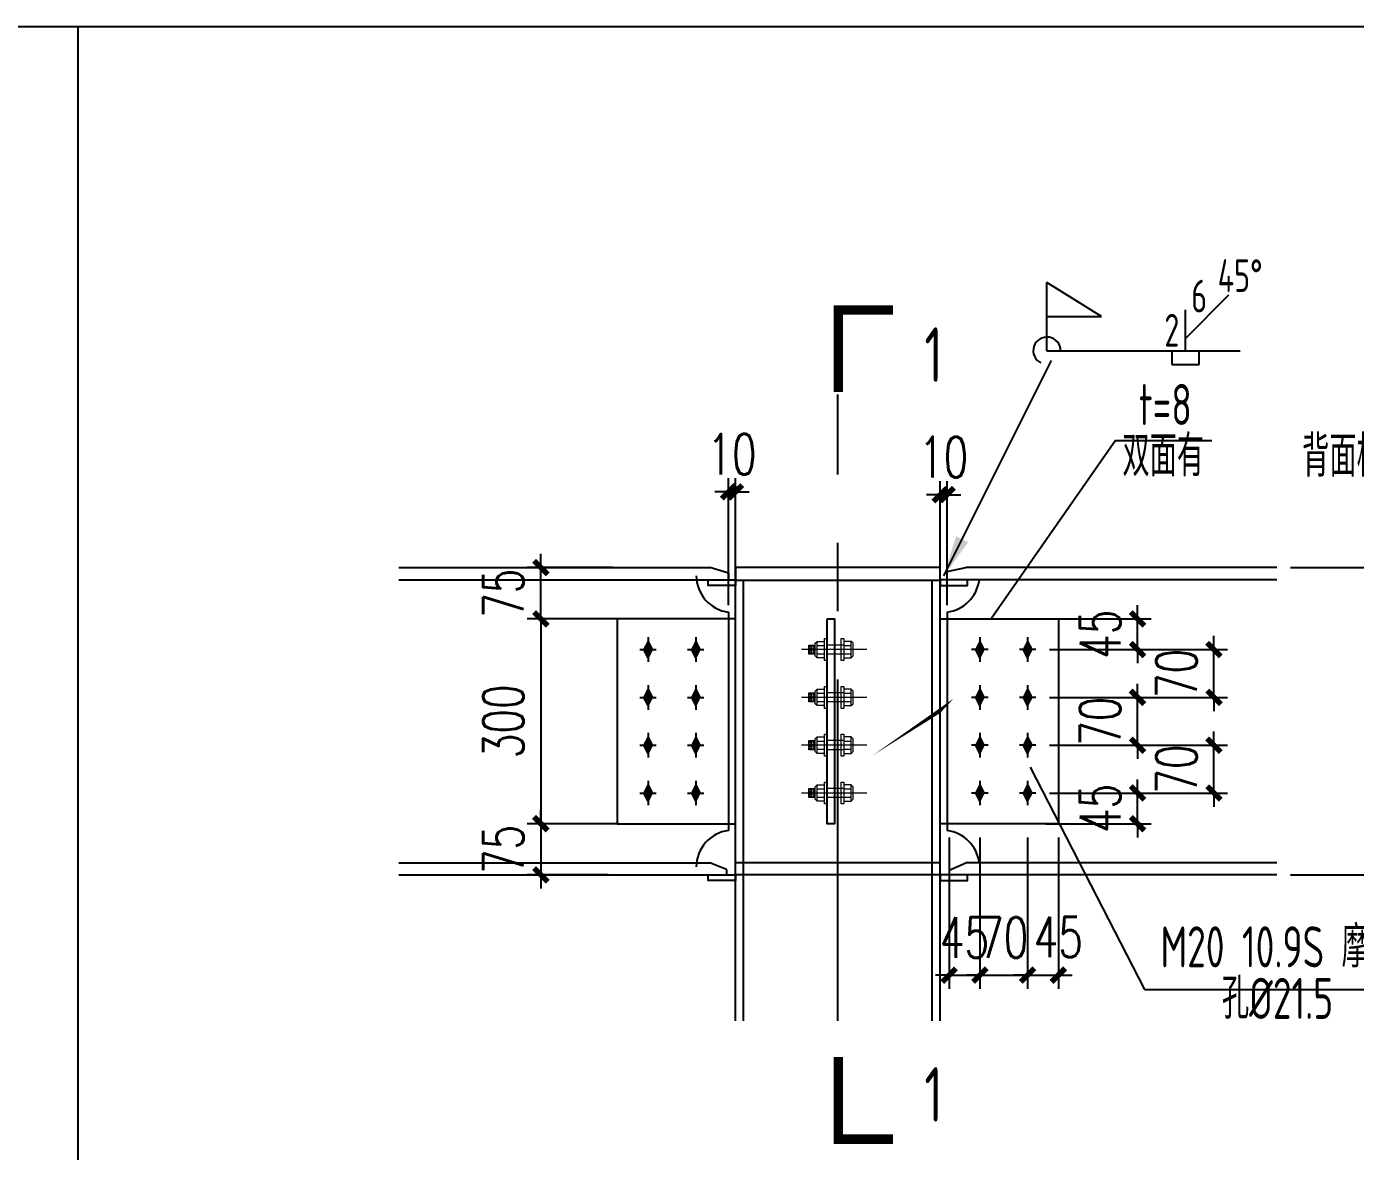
# Model space of a CAD drawing. Extents: x 180850 to 1399066, y 113487 to 334416.
# Drawn here: x 1360914 to 1370645, y 150271 to 158506 of the extents above; entities that cross this region are included whole.
import ezdxf
from ezdxf.enums import TextEntityAlignment as Align

# ---------------------------------------------------------------- set-up
doc = ezdxf.new("R2010")
doc.units = 0
doc.header["$LTSCALE"] = 1000
doc.linetypes.add('0$0$CENTERX2', pattern=[4, 2.5, -0.5, 0.5, -0.5])
doc.linetypes.add('ACAD_ISO02W100', pattern=[15, 12, -3])
doc.layers.add('6', color=253, linetype='Continuous', lineweight=13)
doc.layers.add('螺栓', color=15, linetype='Continuous', lineweight=18)
for name, color, linetype in [('AXIS', 3, 'Continuous'), ('BOLT', 251, 'Continuous'), ('DOTE', 1, 'Continuous'), ('GL', 150, 'Continuous'), ('GZ', 50, 'Continuous'), ('PUB_DIM', 3, 'Continuous'), ('PUB_TEXT', 7, 'Continuous'), ('PZ', 202, 'Continuous'), ('TEXT', 7, 'Continuous'), ('THIN', 7, 'Continuous'), ('WELD', 7, 'Continuous'), ('YCX', 90, 'Continuous')]:
    doc.layers.add(name, color=color, linetype=linetype)
doc.styles.add('_TCH_DIM_T3', font='SIMPLEX', dxfattribs={"width": 0.705882, "bigfont": 'GBCBIG'})
doc.styles.get("Standard").update_dxf_attribs({"font": 'gbenor.shx', "bigfont": 'gbcbig.shx'})
doc.styles.add('TSSD_Label', font='tssdeng.shx', dxfattribs={"width": 0.7, "bigfont": 'hztxt.shx'})
doc.styles.add('标准字体', font='tssdeng.shx', dxfattribs={"width": 0.7, "bigfont": 'tssdchn.shx'})
doc.dimstyles.new('TCH_100_5', dxfattribs={"dimtxt": 297.5, "dimasz": 100, "dimexe": 100, "dimexo": 100, "dimgap": 126.25, "dimtad": 1, "dimdec": 0, "dimlfac": 0.2, "dimzin": 0, "dimdsep": 46, "dimtxsty": '_TCH_DIM_T3', "dimblk": 'ARCHTICK', "dimcen": 0.09, "dimclrd": 126, "dimclre": 126, "dimclrt": 7, "dimazin": 2, "dimtfac": 1, "dimtdec": 0, "dimtix": 1, "dimtmove": 2, "dimatfit": 3, "dimfxl": 1, "dimtolj": 1, "dimtzin": 0, "dimarcsym": 0})
doc.dimstyles.new('TSSD_LEADER_STYLE_300.0', dxfattribs={"dimtxt": 0.18, "dimasz": 300, "dimexe": 0.18, "dimexo": 0.0625, "dimgap": 0.09, "dimtad": 0, "dimtih": 1, "dimtoh": 1, "dimdec": 4, "dimzin": 0, "dimdsep": 46, "dimtxsty": 'Standard', "dimcen": 0.09, "dimadec": 0, "dimazin": 0, "dimtfac": 1, "dimtdec": 4, "dimtofl": 0, "dimtmove": 0, "dimatfit": 3, "dimfxl": 1, "dimtolj": 1, "dimtzin": 0, "dimarcsym": 0})
pattern_1 = [(90, (1587670.558, -418409.573), (-21.2343996, 9e-12), []), (90, (1587659.94, -418409.573), (-21.2343996, 9e-12), [10.6171998, -5.3085999])]
pattern_2 = [(90, (1587670.558, -418409.573), (-21.2343996, 9e-12), []), (90, (1587659.94, -418409.573), (-21.2343996, 9e-12), [10.6171998, -5.3085999])]
pattern_3 = [(90, (1587670.558, -419459.573), (-21.2343996, 9e-12), []), (90, (1587659.94, -419459.573), (-21.2343996, 9e-12), [10.6171998, -5.3085999])]
pattern_4 = [(90, (1587670.558, -419459.573), (-21.2343996, 9e-12), []), (90, (1587659.94, -419459.573), (-21.2343996, 9e-12), [10.6171998, -5.3085999])]
pattern_5 = [(90, (1587670.558, -418759.573), (-21.2343996, 9e-12), []), (90, (1587659.94, -418759.573), (-21.2343996, 9e-12), [10.6171998, -5.3085999])]
pattern_6 = [(90, (1587670.558, -418759.573), (-21.2343996, 9e-12), []), (90, (1587659.94, -418759.573), (-21.2343996, 9e-12), [10.6171998, -5.3085999])]
pattern_7 = [(90, (1587670.558, -419109.573), (-21.2343996, 9e-12), []), (90, (1587659.94, -419109.573), (-21.2343996, 9e-12), [10.6171998, -5.3085999])]
pattern_8 = [(90, (1587670.558, -419109.573), (-21.2343996, 9e-12), []), (90, (1587659.94, -419109.573), (-21.2343996, 9e-12), [10.6171998, -5.3085999])]

# ---------------------------------------------------------------- blocks, each defined once
blk = doc.blocks.new('_WELD001')
at = {"linetype": 'ByBlock'}
h = blk.add_hatch(color=0, dxfattribs=at)
h.paths.add_polyline_path([(0.8, 0.5), (0, 1), (0, 0.5)], flags=16)
edge = h.paths.add_edge_path()
edge.add_line((0.8, 0.5), (0, 1))
edge.add_line((0, 0.5), (0.8, 0.5))
edge.add_line((0, 0), (0, 1))
at = {"color": 0, "linetype": 'ByBlock'}
for p, q in [((0, 0), (0, 1)), ((0.8, 0.5), (0, 1)), ((0, 0.5), (0.8, 0.5))]:
    blk.add_line(p, q, dxfattribs=at)
blk = doc.blocks.new('_WELD008')
at = {"color": 0, "linetype": 'ByBlock'}
for p, q in [((0, 0.3), (1.061, 1.361)), ((0, 0), (0, 1))]:
    blk.add_line(p, q, dxfattribs=at)
for tag, p in [('C', (1.286, 1.416)), ('B', (0.288, 0.856)), ('A', (-0.303, -0.009))]:
    blk.add_attdef(tag, text='', height=0.8, dxfattribs=at).set_placement(p, align=Align.CENTER)
blk = doc.blocks.new('_WELD002')
at = {"color": 0, "linetype": 'ByBlock'}
for p, q in [((0.5, 1), (0, 1)), ((0.5, 0), (0.5, 1)), ((0, 0), (0.5, 0))]:
    blk.add_line(p, q, dxfattribs=at)
blk = doc.blocks.new('_ArchTick')
at = {"color": 0, "linetype": 'ByBlock', "const_width": 0.4}
blk.add_lwpolyline([(-0.5, -0.5), (0.5, 0.5)], dxfattribs=at)
blk = doc.blocks.new('*D1536')
at = {"layer": 'AXIS', "color": 126, "linetype": 'ByBlock', "lineweight": -2, "transparency": 16777216}
for p, q in [((1370169.4, 154545.1), (1371735.7, 154545.1)), ((1371635.7, 154545.1), (1371635.7, 152295.1)), ((1370169.4, 152295.1), (1371735.7, 152295.1))]:
    blk.add_line(p, q, dxfattribs=at)
at = {"layer": 'Defpoints', "color": 0, "linetype": 'ByBlock', "transparency": 16777216}
for p in [(1370069.4, 154545.1), (1370069.4, 152295.1), (1371635.7, 152295.1)]:
    blk.add_point(p, dxfattribs=at)
at = {"layer": 'AXIS', "color": 126, "linetype": 'ByBlock', "lineweight": -2, "transparency": 16777216, "xscale": 100, "yscale": 100, "zscale": 100}
for p, rotation in [((1371635.7, 154545.1), 90), ((1371635.7, 152295.1), 270)]:
    blk.add_blockref('_ArchTick', p, dxfattribs=dict(at, rotation=rotation))
at = {"layer": 'AXIS', "color": 7, "linetype": 'ByBlock', "transparency": 16777216, "insert": (1371360.7, 153420.1), "char_height": 297.5, "attachment_point": 5, "rotation": 90, "style": '_TCH_DIM_T3'}
blk.add_mtext('\\A1;450', dxfattribs=at)
blk = doc.blocks.new('*D1537')
at = {"layer": 'AXIS', "color": 126, "linetype": 'ByBlock', "lineweight": -2, "transparency": 16777216}
for p, q in [((1367670, 152570.1), (1367670, 151461.7)), ((1367895, 152570.1), (1367895, 151461.7)), ((1367670, 151561.7), (1367570, 151561.7)), ((1367670, 151561.7), (1367895, 151561.7)), ((1367895, 151561.7), (1367995, 151561.7))]:
    blk.add_line(p, q, dxfattribs=at)
at = {"layer": 'Defpoints', "color": 0, "linetype": 'ByBlock', "transparency": 16777216}
for p in [(1367670, 152670.1), (1367895, 152670.1), (1367895, 151561.7)]:
    blk.add_point(p, dxfattribs=at)
at = {"layer": 'AXIS', "color": 126, "linetype": 'ByBlock', "lineweight": -2, "transparency": 16777216, "xscale": 100, "yscale": 100, "zscale": 100}
blk.add_blockref('_ArchTick', (1367670, 151561.7), dxfattribs=at)
at = {"layer": 'AXIS', "color": 126, "linetype": 'ByBlock', "lineweight": -2, "transparency": 16777216, "xscale": 100, "yscale": 100, "zscale": 100, "rotation": 180}
blk.add_blockref('_ArchTick', (1367895, 151561.7), dxfattribs=at)
at = {"layer": 'AXIS', "color": 7, "linetype": 'ByBlock', "transparency": 16777216, "insert": (1367782.5, 151836.7), "char_height": 297.5, "attachment_point": 5, "style": '_TCH_DIM_T3'}
blk.add_mtext('\\A1;45', dxfattribs=at)
blk = doc.blocks.new('*D1538')
at = {"layer": 'AXIS', "color": 126, "linetype": 'ByBlock', "lineweight": -2, "transparency": 16777216}
for p, q in [((1368245, 152570.1), (1368245, 151461.7)), ((1368470, 152570.1), (1368470, 151461.7)), ((1368245, 151561.7), (1368145, 151561.7)), ((1368245, 151561.7), (1368470, 151561.7)), ((1368470, 151561.7), (1368570, 151561.7))]:
    blk.add_line(p, q, dxfattribs=at)
at = {"layer": 'Defpoints', "color": 0, "linetype": 'ByBlock', "transparency": 16777216}
for p in [(1368245, 152670.1), (1368470, 152670.1), (1368470, 151561.7)]:
    blk.add_point(p, dxfattribs=at)
at = {"layer": 'AXIS', "color": 126, "linetype": 'ByBlock', "lineweight": -2, "transparency": 16777216, "xscale": 100, "yscale": 100, "zscale": 100}
blk.add_blockref('_ArchTick', (1368245, 151561.7), dxfattribs=at)
at = {"layer": 'AXIS', "color": 126, "linetype": 'ByBlock', "lineweight": -2, "transparency": 16777216, "xscale": 100, "yscale": 100, "zscale": 100, "rotation": 180}
blk.add_blockref('_ArchTick', (1368470, 151561.7), dxfattribs=at)
at = {"layer": 'AXIS', "color": 7, "linetype": 'ByBlock', "transparency": 16777216, "insert": (1368470, 151840.9), "char_height": 297.5, "attachment_point": 5, "style": '_TCH_DIM_T3'}
blk.add_mtext('\\A1;45', dxfattribs=at)
blk = doc.blocks.new('*D1539')
at = {"layer": 'AXIS', "color": 126, "linetype": 'ByBlock', "lineweight": -2, "transparency": 16777216}
for p, q in [((1367895, 152570.1), (1367895, 151461.7)), ((1368245, 152570.1), (1368245, 151461.7)), ((1367895, 151561.7), (1367795, 151561.7)), ((1367895, 151561.7), (1368245, 151561.7)), ((1368245, 151561.7), (1368345, 151561.7))]:
    blk.add_line(p, q, dxfattribs=at)
at = {"layer": 'Defpoints', "color": 0, "linetype": 'ByBlock', "transparency": 16777216}
for p in [(1367895, 152670.1), (1368245, 152670.1), (1368245, 151561.7)]:
    blk.add_point(p, dxfattribs=at)
at = {"layer": 'AXIS', "color": 126, "linetype": 'ByBlock', "lineweight": -2, "transparency": 16777216, "xscale": 100, "yscale": 100, "zscale": 100}
blk.add_blockref('_ArchTick', (1367895, 151561.7), dxfattribs=at)
at = {"layer": 'AXIS', "color": 126, "linetype": 'ByBlock', "lineweight": -2, "transparency": 16777216, "xscale": 100, "yscale": 100, "zscale": 100, "rotation": 180}
blk.add_blockref('_ArchTick', (1368245, 151561.7), dxfattribs=at)
at = {"layer": 'AXIS', "color": 7, "linetype": 'ByBlock', "transparency": 16777216, "insert": (1368070, 151836.7), "char_height": 297.5, "attachment_point": 5, "style": '_TCH_DIM_T3'}
blk.add_mtext('\\A1;70', dxfattribs=at)
blk = doc.blocks.new('*D1540')
at = {"layer": 'AXIS', "color": 126, "linetype": 'ByBlock', "lineweight": -2, "transparency": 16777216}
for p, q in [((1367605, 154270.1), (1367605, 155179.3)), ((1367655, 154270.1), (1367655, 155179.3)), ((1367605, 155079.3), (1367505, 155079.3)), ((1367605, 155079.3), (1367655, 155079.3)), ((1367655, 155079.3), (1367755, 155079.3))]:
    blk.add_line(p, q, dxfattribs=at)
at = {"layer": 'Defpoints', "color": 0, "linetype": 'ByBlock', "transparency": 16777216}
for p in [(1367655, 155079.3), (1367605, 154170.1), (1367655, 154170.1)]:
    blk.add_point(p, dxfattribs=at)
at = {"layer": 'AXIS', "color": 126, "linetype": 'ByBlock', "lineweight": -2, "transparency": 16777216, "xscale": 100, "yscale": 100, "zscale": 100}
blk.add_blockref('_ArchTick', (1367605, 155079.3), dxfattribs=at)
at = {"layer": 'AXIS', "color": 126, "linetype": 'ByBlock', "lineweight": -2, "transparency": 16777216, "xscale": 100, "yscale": 100, "zscale": 100, "rotation": 180}
blk.add_blockref('_ArchTick', (1367655, 155079.3), dxfattribs=at)
at = {"layer": 'AXIS', "color": 7, "linetype": 'ByBlock', "transparency": 16777216, "insert": (1367630, 155354.3), "char_height": 297.5, "attachment_point": 5, "style": '_TCH_DIM_T3'}
blk.add_mtext('\\A1;10', dxfattribs=at)
blk = doc.blocks.new('*D1541')
at = {"layer": 'AXIS', "color": 126, "linetype": 'ByBlock', "lineweight": -2, "transparency": 16777216}
for p, q in [((1369050, 152895.1), (1369050, 152995.1)), ((1368405, 152895.1), (1369150, 152895.1)), ((1369050, 152670.1), (1369050, 152895.1)), ((1368378.2, 152670.1), (1369150, 152670.1)), ((1369050, 152670.1), (1369050, 152570.1))]:
    blk.add_line(p, q, dxfattribs=at)
at = {"layer": 'Defpoints', "color": 0, "linetype": 'ByBlock', "transparency": 16777216}
for p in [(1368305, 152895.1), (1369050, 152895.1), (1368278.2, 152670.1)]:
    blk.add_point(p, dxfattribs=at)
at = {"layer": 'AXIS', "color": 126, "linetype": 'ByBlock', "lineweight": -2, "transparency": 16777216, "xscale": 100, "yscale": 100, "zscale": 100}
for p, rotation in [((1369050, 152895.1), 270), ((1369050, 152670.1), 90)]:
    blk.add_blockref('_ArchTick', p, dxfattribs=dict(at, rotation=rotation))
at = {"layer": 'AXIS', "color": 7, "linetype": 'ByBlock', "transparency": 16777216, "insert": (1368775, 152782.6), "char_height": 297.5, "attachment_point": 5, "rotation": 90, "style": '_TCH_DIM_T3'}
blk.add_mtext('\\A1;45', dxfattribs=at)
blk = doc.blocks.new('*D1542')
at = {"layer": 'AXIS', "color": 126, "linetype": 'ByBlock', "lineweight": -2, "transparency": 16777216}
for p, q in [((1369609.5, 153245.1), (1369609.5, 153345.1)), ((1368405, 153245.1), (1369709.5, 153245.1)), ((1369609.5, 152895.1), (1369609.5, 153245.1)), ((1368405, 152895.1), (1369709.5, 152895.1)), ((1369609.5, 152895.1), (1369609.5, 152795.1))]:
    blk.add_line(p, q, dxfattribs=at)
at = {"layer": 'Defpoints', "color": 0, "linetype": 'ByBlock', "transparency": 16777216}
for p in [(1368305, 153245.1), (1369609.5, 153245.1), (1368305, 152895.1)]:
    blk.add_point(p, dxfattribs=at)
at = {"layer": 'AXIS', "color": 126, "linetype": 'ByBlock', "lineweight": -2, "transparency": 16777216, "xscale": 100, "yscale": 100, "zscale": 100}
for p, rotation in [((1369609.5, 153245.1), 270), ((1369609.5, 152895.1), 90)]:
    blk.add_blockref('_ArchTick', p, dxfattribs=dict(at, rotation=rotation))
at = {"layer": 'AXIS', "color": 7, "linetype": 'ByBlock', "transparency": 16777216, "insert": (1369334.5, 153070.1), "char_height": 297.5, "attachment_point": 5, "rotation": 90, "style": '_TCH_DIM_T3'}
blk.add_mtext('\\A1;70', dxfattribs=at)
blk = doc.blocks.new('*D1543')
at = {"layer": 'AXIS', "color": 126, "linetype": 'ByBlock', "lineweight": -2, "transparency": 16777216}
for p, q in [((1369050, 153595.1), (1369050, 153695.1)), ((1368405, 153595.1), (1369150, 153595.1)), ((1369050, 153245.1), (1369050, 153595.1)), ((1368405, 153245.1), (1369150, 153245.1)), ((1369050, 153245.1), (1369050, 153145.1))]:
    blk.add_line(p, q, dxfattribs=at)
at = {"layer": 'Defpoints', "color": 0, "linetype": 'ByBlock', "transparency": 16777216}
for p in [(1368305, 153595.1), (1369050, 153595.1), (1368305, 153245.1)]:
    blk.add_point(p, dxfattribs=at)
at = {"layer": 'AXIS', "color": 126, "linetype": 'ByBlock', "lineweight": -2, "transparency": 16777216, "xscale": 100, "yscale": 100, "zscale": 100}
for p, rotation in [((1369050, 153595.1), 270), ((1369050, 153245.1), 90)]:
    blk.add_blockref('_ArchTick', p, dxfattribs=dict(at, rotation=rotation))
at = {"layer": 'AXIS', "color": 7, "linetype": 'ByBlock', "transparency": 16777216, "insert": (1368775, 153420.1), "char_height": 297.5, "attachment_point": 5, "rotation": 90, "style": '_TCH_DIM_T3'}
blk.add_mtext('\\A1;70', dxfattribs=at)
blk = doc.blocks.new('*D1544')
at = {"layer": 'AXIS', "color": 126, "linetype": 'ByBlock', "lineweight": -2, "transparency": 16777216}
for p, q in [((1369609.5, 153945.1), (1369609.5, 154045.1)), ((1368405, 153945.1), (1369709.5, 153945.1)), ((1369609.5, 153595.1), (1369609.5, 153945.1)), ((1368405, 153595.1), (1369709.5, 153595.1)), ((1369609.5, 153595.1), (1369609.5, 153495.1))]:
    blk.add_line(p, q, dxfattribs=at)
at = {"layer": 'Defpoints', "color": 0, "linetype": 'ByBlock', "transparency": 16777216}
for p in [(1368305, 153945.1), (1369609.5, 153945.1), (1368305, 153595.1)]:
    blk.add_point(p, dxfattribs=at)
at = {"layer": 'AXIS', "color": 126, "linetype": 'ByBlock', "lineweight": -2, "transparency": 16777216, "xscale": 100, "yscale": 100, "zscale": 100}
for p, rotation in [((1369609.5, 153945.1), 270), ((1369609.5, 153595.1), 90)]:
    blk.add_blockref('_ArchTick', p, dxfattribs=dict(at, rotation=rotation))
at = {"layer": 'AXIS', "color": 7, "linetype": 'ByBlock', "transparency": 16777216, "insert": (1369334.5, 153770.1), "char_height": 297.5, "attachment_point": 5, "rotation": 90, "style": '_TCH_DIM_T3'}
blk.add_mtext('\\A1;70', dxfattribs=at)
blk = doc.blocks.new('*D1545')
at = {"layer": 'AXIS', "color": 126, "linetype": 'ByBlock', "lineweight": -2, "transparency": 16777216}
for p, q in [((1369050, 154170.1), (1369050, 154270.1)), ((1368405, 154170.1), (1369150, 154170.1)), ((1369050, 153945.1), (1369050, 154170.1)), ((1368405, 153945.1), (1369150, 153945.1)), ((1369050, 153945.1), (1369050, 153845.1))]:
    blk.add_line(p, q, dxfattribs=at)
at = {"layer": 'Defpoints', "color": 0, "linetype": 'ByBlock', "transparency": 16777216}
for p in [(1368305, 154170.1), (1369050, 154170.1), (1368305, 153945.1)]:
    blk.add_point(p, dxfattribs=at)
at = {"layer": 'AXIS', "color": 126, "linetype": 'ByBlock', "lineweight": -2, "transparency": 16777216, "xscale": 100, "yscale": 100, "zscale": 100}
for p, rotation in [((1369050, 154170.1), 270), ((1369050, 153945.1), 90)]:
    blk.add_blockref('_ArchTick', p, dxfattribs=dict(at, rotation=rotation))
at = {"layer": 'AXIS', "color": 7, "linetype": 'ByBlock', "transparency": 16777216, "insert": (1368775, 154057.6), "char_height": 297.5, "attachment_point": 5, "rotation": 90, "style": '_TCH_DIM_T3'}
blk.add_mtext('\\A1;45', dxfattribs=at)
blk = doc.blocks.new('*D1546')
at = {"layer": 'AXIS', "color": 126, "linetype": 'ByBlock', "lineweight": -2, "transparency": 16777216}
for p, q in [((1365251.2, 154170.1), (1364580.7, 154170.1)), ((1364680.7, 154170.1), (1364680.7, 152670.1)), ((1365251.2, 152670.1), (1364580.7, 152670.1))]:
    blk.add_line(p, q, dxfattribs=at)
at = {"layer": 'Defpoints', "color": 0, "linetype": 'ByBlock', "transparency": 16777216}
for p in [(1365351.2, 154170.1), (1364680.7, 152670.1), (1365351.2, 152670.1)]:
    blk.add_point(p, dxfattribs=at)
at = {"layer": 'AXIS', "color": 126, "linetype": 'ByBlock', "lineweight": -2, "transparency": 16777216, "xscale": 100, "yscale": 100, "zscale": 100}
for p, rotation in [((1364680.7, 154170.1), 90), ((1364680.7, 152670.1), 270)]:
    blk.add_blockref('_ArchTick', p, dxfattribs=dict(at, rotation=rotation))
at = {"layer": 'AXIS', "color": 7, "linetype": 'ByBlock', "transparency": 16777216, "insert": (1364405.7, 153420.1), "char_height": 297.5, "attachment_point": 5, "rotation": 90, "style": '_TCH_DIM_T3'}
blk.add_mtext('\\A1;300', dxfattribs=at)
blk = doc.blocks.new('*D1547')
at = {"layer": 'AXIS', "color": 126, "linetype": 'ByBlock', "lineweight": -2, "transparency": 16777216}
for p, q in [((1364680.7, 154545.1), (1364680.7, 154645.1)), ((1365206.8, 154545.1), (1364580.7, 154545.1)), ((1364680.7, 154170.1), (1364680.7, 154545.1)), ((1365251.2, 154170.1), (1364580.7, 154170.1)), ((1364680.7, 154170.1), (1364680.7, 154070.1))]:
    blk.add_line(p, q, dxfattribs=at)
at = {"layer": 'Defpoints', "color": 0, "linetype": 'ByBlock', "transparency": 16777216}
for p in [(1364680.7, 154545.1), (1365306.8, 154545.1), (1365351.2, 154170.1)]:
    blk.add_point(p, dxfattribs=at)
at = {"layer": 'AXIS', "color": 126, "linetype": 'ByBlock', "lineweight": -2, "transparency": 16777216, "xscale": 100, "yscale": 100, "zscale": 100}
for p, rotation in [((1364680.7, 154545.1), 270), ((1364680.7, 154170.1), 90)]:
    blk.add_blockref('_ArchTick', p, dxfattribs=dict(at, rotation=rotation))
at = {"layer": 'AXIS', "color": 7, "linetype": 'ByBlock', "transparency": 16777216, "insert": (1364405.7, 154357.6), "char_height": 297.5, "attachment_point": 5, "rotation": 90, "style": '_TCH_DIM_T3'}
blk.add_mtext('\\A1;75', dxfattribs=at)
blk = doc.blocks.new('*D1548')
at = {"layer": 'AXIS', "color": 126, "linetype": 'ByBlock', "lineweight": -2, "transparency": 16777216}
for p, q in [((1364680.7, 152670.1), (1364680.7, 152770.1)), ((1365191.2, 152670.1), (1364580.7, 152670.1)), ((1364680.7, 152670.1), (1364680.7, 152295.1)), ((1365173, 152295.1), (1364580.7, 152295.1)), ((1364680.7, 152295.1), (1364680.7, 152195.1))]:
    blk.add_line(p, q, dxfattribs=at)
at = {"layer": 'Defpoints', "color": 0, "linetype": 'ByBlock', "transparency": 16777216}
for p in [(1365291.2, 152670.1), (1364680.7, 152295.1), (1365273, 152295.1)]:
    blk.add_point(p, dxfattribs=at)
at = {"layer": 'AXIS', "color": 126, "linetype": 'ByBlock', "lineweight": -2, "transparency": 16777216, "xscale": 100, "yscale": 100, "zscale": 100}
for p, rotation in [((1364680.7, 152670.1), 270), ((1364680.7, 152295.1), 90)]:
    blk.add_blockref('_ArchTick', p, dxfattribs=dict(at, rotation=rotation))
at = {"layer": 'AXIS', "color": 7, "linetype": 'ByBlock', "transparency": 16777216, "insert": (1364405.7, 152482.6), "char_height": 297.5, "attachment_point": 5, "rotation": 90, "style": '_TCH_DIM_T3'}
blk.add_mtext('\\A1;75', dxfattribs=at)
blk = doc.blocks.new('*D1549')
at = {"layer": 'AXIS', "color": 126, "linetype": 'ByBlock', "lineweight": -2, "transparency": 16777216}
for p, q in [((1366055, 154270.1), (1366055, 155200)), ((1366105, 154270.1), (1366105, 155200)), ((1366055, 155100), (1365955, 155100)), ((1366055, 155100), (1366105, 155100)), ((1366105, 155100), (1366205, 155100))]:
    blk.add_line(p, q, dxfattribs=at)
at = {"layer": 'Defpoints', "color": 0, "linetype": 'ByBlock', "transparency": 16777216}
for p in [(1366105, 155100), (1366055, 154170.1), (1366105, 154170.1)]:
    blk.add_point(p, dxfattribs=at)
at = {"layer": 'AXIS', "color": 126, "linetype": 'ByBlock', "lineweight": -2, "transparency": 16777216, "xscale": 100, "yscale": 100, "zscale": 100}
blk.add_blockref('_ArchTick', (1366055, 155100), dxfattribs=at)
at = {"layer": 'AXIS', "color": 126, "linetype": 'ByBlock', "lineweight": -2, "transparency": 16777216, "xscale": 100, "yscale": 100, "zscale": 100, "rotation": 180}
blk.add_blockref('_ArchTick', (1366105, 155100), dxfattribs=at)
at = {"layer": 'AXIS', "color": 7, "linetype": 'ByBlock', "transparency": 16777216, "insert": (1366080, 155375), "char_height": 297.5, "attachment_point": 5, "style": '_TCH_DIM_T3'}
blk.add_mtext('\\A1;10', dxfattribs=at)

msp = doc.modelspace()

# ---------------------------------------------------------------- hatches: boundary and pattern name
at = {"layer": 'BOLT'}
for points in [[(1365465, 154005.08), (1365435, 153945.08), (1365465, 153885.08), (1365495, 153945.08)], [(1365815, 154005.08), (1365785, 153945.08), (1365815, 153885.08), (1365845, 153945.08)], [(1367895, 154005.08), (1367925, 153945.08), (1367895, 153885.08), (1367865, 153945.08)], [(1368245, 154005.08), (1368275, 153945.08), (1368245, 153885.08), (1368215, 153945.08)], [(1365465, 153655.08), (1365435, 153595.08), (1365465, 153535.08), (1365495, 153595.08)], [(1365815, 153655.08), (1365785, 153595.08), (1365815, 153535.08), (1365845, 153595.08)], [(1367895, 153655.08), (1367925, 153595.08), (1367895, 153535.08), (1367865, 153595.08)], [(1368245, 153655.08), (1368275, 153595.08), (1368245, 153535.08), (1368215, 153595.08)], [(1365465, 153305.08), (1365435, 153245.08), (1365465, 153185.08), (1365495, 153245.08)], [(1365815, 153305.08), (1365785, 153245.08), (1365815, 153185.08), (1365845, 153245.08)], [(1367895, 153305.08), (1367925, 153245.08), (1367895, 153185.08), (1367865, 153245.08)], [(1368245, 153305.08), (1368275, 153245.08), (1368245, 153185.08), (1368215, 153245.08)], [(1365465, 152955.08), (1365435, 152895.08), (1365465, 152835.08), (1365495, 152895.08)], [(1365815, 152955.08), (1365785, 152895.08), (1365815, 152835.08), (1365845, 152895.08)], [(1367895, 152955.08), (1367925, 152895.08), (1367895, 152835.08), (1367865, 152895.08)], [(1368245, 152955.08), (1368275, 152895.08), (1368245, 152835.08), (1368215, 152895.08)]]:
    msp.add_hatch(color=256, dxfattribs=at).paths.add_polyline_path(points)
at = {"layer": '螺栓'}
h = msp.add_hatch(dxfattribs=at)
h.set_pattern_fill('BRASS', color=256, scale=3.344, angle=90, style=0)
h.set_pattern_definition(pattern_1)
h.paths.add_polyline_path([(1366688.91, 153978.52), (1366643.1, 153978.52), (1366643.1, 153911.64), (1366688.91, 153911.64)])
h = msp.add_hatch(dxfattribs=at)
h.set_pattern_fill('BRASS', color=256, scale=3.344, angle=90, style=0)
h.set_pattern_definition(pattern_2)
h.paths.add_polyline_path([(1366688.91, 153978.52), (1366643.1, 153978.52), (1366643.1, 153911.64), (1366688.91, 153911.64)])
h = msp.add_hatch(dxfattribs=at)
h.set_pattern_fill('BRASS', color=256, scale=3.344, angle=90, style=0)
h.set_pattern_definition(pattern_1)
h.paths.add_polyline_path([(1366688.91, 153978.52), (1366643.1, 153978.52), (1366643.1, 153911.64), (1366688.91, 153911.64)])
h = msp.add_hatch(dxfattribs=at)
h.set_pattern_fill('BRASS', color=256, scale=3.344, angle=90, style=0)
h.set_pattern_definition(pattern_2)
h.paths.add_polyline_path([(1366688.91, 153978.52), (1366643.1, 153978.52), (1366643.1, 153911.64), (1366688.91, 153911.64)])
h = msp.add_hatch(dxfattribs=at)
h.set_pattern_fill('BRASS', color=256, scale=3.344, angle=90, style=0)
h.set_pattern_definition(pattern_5)
h.paths.add_polyline_path([(1366688.91, 153628.52), (1366643.1, 153628.52), (1366643.1, 153561.64), (1366688.91, 153561.64)])
h = msp.add_hatch(dxfattribs=at)
h.set_pattern_fill('BRASS', color=256, scale=3.344, angle=90, style=0)
h.set_pattern_definition(pattern_6)
h.paths.add_polyline_path([(1366688.91, 153628.52), (1366643.1, 153628.52), (1366643.1, 153561.64), (1366688.91, 153561.64)])
h = msp.add_hatch(dxfattribs=at)
h.set_pattern_fill('BRASS', color=256, scale=3.344, angle=90, style=0)
h.set_pattern_definition(pattern_5)
h.paths.add_polyline_path([(1366688.91, 153628.52), (1366643.1, 153628.52), (1366643.1, 153561.64), (1366688.91, 153561.64)])
h = msp.add_hatch(dxfattribs=at)
h.set_pattern_fill('BRASS', color=256, scale=3.344, angle=90, style=0)
h.set_pattern_definition(pattern_6)
h.paths.add_polyline_path([(1366688.91, 153628.52), (1366643.1, 153628.52), (1366643.1, 153561.64), (1366688.91, 153561.64)])
h = msp.add_hatch(dxfattribs=at)
h.set_pattern_fill('BRASS', color=256, scale=3.344, angle=90, style=0)
h.set_pattern_definition(pattern_7)
h.paths.add_polyline_path([(1366688.91, 153278.52), (1366643.1, 153278.52), (1366643.1, 153211.64), (1366688.91, 153211.64)])
h = msp.add_hatch(dxfattribs=at)
h.set_pattern_fill('BRASS', color=256, scale=3.344, angle=90, style=0)
h.set_pattern_definition(pattern_8)
h.paths.add_polyline_path([(1366688.91, 153278.52), (1366643.1, 153278.52), (1366643.1, 153211.64), (1366688.91, 153211.64)])
h = msp.add_hatch(dxfattribs=at)
h.set_pattern_fill('BRASS', color=256, scale=3.344, angle=90, style=0)
h.set_pattern_definition(pattern_7)
h.paths.add_polyline_path([(1366688.91, 153278.52), (1366643.1, 153278.52), (1366643.1, 153211.64), (1366688.91, 153211.64)])
h = msp.add_hatch(dxfattribs=at)
h.set_pattern_fill('BRASS', color=256, scale=3.344, angle=90, style=0)
h.set_pattern_definition(pattern_8)
h.paths.add_polyline_path([(1366688.91, 153278.52), (1366643.1, 153278.52), (1366643.1, 153211.64), (1366688.91, 153211.64)])
h = msp.add_hatch(dxfattribs=at)
h.set_pattern_fill('BRASS', color=256, scale=3.344, angle=90, style=0)
h.set_pattern_definition(pattern_3)
h.paths.add_polyline_path([(1366688.91, 152928.52), (1366643.1, 152928.52), (1366643.1, 152861.64), (1366688.91, 152861.64)])
h = msp.add_hatch(dxfattribs=at)
h.set_pattern_fill('BRASS', color=256, scale=3.344, angle=90, style=0)
h.set_pattern_definition(pattern_4)
h.paths.add_polyline_path([(1366688.91, 152928.52), (1366643.1, 152928.52), (1366643.1, 152861.64), (1366688.91, 152861.64)])
h = msp.add_hatch(dxfattribs=at)
h.set_pattern_fill('BRASS', color=256, scale=3.344, angle=90, style=0)
h.set_pattern_definition(pattern_3)
h.paths.add_polyline_path([(1366688.91, 152928.52), (1366643.1, 152928.52), (1366643.1, 152861.64), (1366688.91, 152861.64)])
h = msp.add_hatch(dxfattribs=at)
h.set_pattern_fill('BRASS', color=256, scale=3.344, angle=90, style=0)
h.set_pattern_definition(pattern_4)
h.paths.add_polyline_path([(1366688.91, 152928.52), (1366643.1, 152928.52), (1366643.1, 152861.64), (1366688.91, 152861.64)])

# ---------------------------------------------------------------- linework, layer by layer
at = {"layer": '6', "linetype": 'ACAD_ISO02W100', "ltscale": 2}
for p, q in [((1367067.2, 153945.08), (1366589.47, 153945.08)), ((1367067.2, 153595.08), (1366589.47, 153595.08)), ((1367067.2, 153245.08), (1366589.47, 153245.08)), ((1367067.2, 152895.08), (1366589.47, 152895.08))]:
    msp.add_line(p, q, dxfattribs=at)
at = {"layer": 'AXIS'}
for p, q in [((1336124.67, 158506.47), (1390581.03, 158506.47)), ((1361290.44, 158506.47), (1361290.44, 147959.33))]:
    msp.add_line(p, q, dxfattribs=at)
at = {"layer": 'BOLT'}
for p, q in [((1365405, 153945.08), (1365525, 153945.08)), ((1365465, 154005.08), (1365435, 153945.08)), ((1365465, 153885.08), (1365435, 153945.08)), ((1365465, 154035.08), (1365465, 153855.08)), ((1365465, 154005.08), (1365495, 153945.08)), ((1365465, 153885.08), (1365495, 153945.08)), ((1365755, 153945.08), (1365875, 153945.08)), ((1365815, 154005.08), (1365785, 153945.08)), ((1365815, 153885.08), (1365785, 153945.08)), ((1365815, 154035.08), (1365815, 153855.08)), ((1365815, 154005.08), (1365845, 153945.08)), ((1365815, 153885.08), (1365845, 153945.08)), ((1367955, 153945.08), (1367835, 153945.08)), ((1367895, 154005.08), (1367865, 153945.08)), ((1367895, 153885.08), (1367865, 153945.08)), ((1367895, 154035.08), (1367895, 153855.08)), ((1367895, 154005.08), (1367925, 153945.08)), ((1367895, 153885.08), (1367925, 153945.08)), ((1368305, 153945.08), (1368185, 153945.08)), ((1368245, 154005.08), (1368215, 153945.08)), ((1368245, 153885.08), (1368215, 153945.08)), ((1368245, 154035.08), (1368245, 153855.08)), ((1368245, 154005.08), (1368275, 153945.08)), ((1368245, 153885.08), (1368275, 153945.08)), ((1365465, 153655.08), (1365435, 153595.08)), ((1365465, 153685.08), (1365465, 153505.08)), ((1365465, 153655.08), (1365495, 153595.08)), ((1365815, 153655.08), (1365785, 153595.08)), ((1365815, 153685.08), (1365815, 153505.08)), ((1365815, 153655.08), (1365845, 153595.08)), ((1367895, 153655.08), (1367865, 153595.08)), ((1367895, 153685.08), (1367895, 153505.08)), ((1367895, 153655.08), (1367925, 153595.08)), ((1368245, 153655.08), (1368215, 153595.08)), ((1368245, 153685.08), (1368245, 153505.08)), ((1368245, 153655.08), (1368275, 153595.08)), ((1365405, 153595.08), (1365525, 153595.08)), ((1365465, 153535.08), (1365435, 153595.08)), ((1365465, 153535.08), (1365495, 153595.08)), ((1365755, 153595.08), (1365875, 153595.08)), ((1365815, 153535.08), (1365785, 153595.08)), ((1365815, 153535.08), (1365845, 153595.08)), ((1367955, 153595.08), (1367835, 153595.08)), ((1367895, 153535.08), (1367865, 153595.08)), ((1367895, 153535.08), (1367925, 153595.08)), ((1368305, 153595.08), (1368185, 153595.08)), ((1368245, 153535.08), (1368215, 153595.08)), ((1368245, 153535.08), (1368275, 153595.08)), ((1365465, 153305.08), (1365435, 153245.08)), ((1365465, 153335.08), (1365465, 153155.08)), ((1365465, 153305.08), (1365495, 153245.08)), ((1365815, 153305.08), (1365785, 153245.08)), ((1365815, 153335.08), (1365815, 153155.08)), ((1365815, 153305.08), (1365845, 153245.08)), ((1367895, 153305.08), (1367865, 153245.08)), ((1367895, 153335.08), (1367895, 153155.08)), ((1367895, 153305.08), (1367925, 153245.08)), ((1368245, 153305.08), (1368215, 153245.08)), ((1368245, 153335.08), (1368245, 153155.08)), ((1368245, 153305.08), (1368275, 153245.08)), ((1365405, 153245.08), (1365525, 153245.08)), ((1365465, 153185.08), (1365435, 153245.08)), ((1365465, 153185.08), (1365495, 153245.08)), ((1365755, 153245.08), (1365875, 153245.08)), ((1365815, 153185.08), (1365785, 153245.08)), ((1365815, 153185.08), (1365845, 153245.08)), ((1367955, 153245.08), (1367835, 153245.08)), ((1367895, 153185.08), (1367865, 153245.08)), ((1367895, 153185.08), (1367925, 153245.08)), ((1368305, 153245.08), (1368185, 153245.08)), ((1368245, 153185.08), (1368215, 153245.08)), ((1368245, 153185.08), (1368275, 153245.08)), ((1365465, 152985.08), (1365465, 152805.08)), ((1365815, 152985.08), (1365815, 152805.08)), ((1367895, 152985.08), (1367895, 152805.08)), ((1368245, 152985.08), (1368245, 152805.08)), ((1365405, 152895.08), (1365525, 152895.08)), ((1365465, 152955.08), (1365435, 152895.08)), ((1365465, 152835.08), (1365435, 152895.08)), ((1365465, 152955.08), (1365495, 152895.08)), ((1365465, 152835.08), (1365495, 152895.08)), ((1365755, 152895.08), (1365875, 152895.08)), ((1365815, 152955.08), (1365785, 152895.08)), ((1365815, 152835.08), (1365785, 152895.08)), ((1365815, 152955.08), (1365845, 152895.08)), ((1365815, 152835.08), (1365845, 152895.08)), ((1367955, 152895.08), (1367835, 152895.08)), ((1367895, 152955.08), (1367865, 152895.08)), ((1367895, 152835.08), (1367865, 152895.08)), ((1367895, 152955.08), (1367925, 152895.08)), ((1367895, 152835.08), (1367925, 152895.08)), ((1368305, 152895.08), (1368185, 152895.08)), ((1368245, 152955.08), (1368215, 152895.08)), ((1368245, 152835.08), (1368215, 152895.08)), ((1368245, 152955.08), (1368275, 152895.08)), ((1368245, 152835.08), (1368275, 152895.08))]:
    msp.add_line(p, q, dxfattribs=at)
at = {"layer": 'DOTE', "color": 8, "linetype": '0$0$CENTERX2'}
msp.add_line((1366855, 151226.88), (1366855, 155813.39), dxfattribs=at)
at = {"layer": 'GL'}
for p, q in [((1363640.57, 154545.08), (1365917.54, 154545.08)), ((1366055, 154504.53), (1365917.54, 154545.08)), ((1367655.04, 154517.39), (1367792.46, 154545.08)), ((1370069.43, 154545.08), (1367792.46, 154545.08)), ((1363640.57, 154455.08), (1366055.37, 154455.08)), ((1366055, 154504.53), (1366055, 154455.08)), ((1370069.43, 154455.08), (1367654.63, 154455.08)), ((1366055, 154219.24), (1366055, 152620.08)), ((1367655, 154219.24), (1367655, 152620.08)), ((1363640.57, 152385.08), (1365917.55, 152385.08)), ((1366040, 152335.75), (1365917.55, 152385.08)), ((1367605, 152385.08), (1366105, 152385.08)), ((1367670, 152330.33), (1367792.45, 152385.08)), ((1370069.43, 152385.08), (1367792.45, 152385.08)), ((1363640.57, 152295.08), (1366040, 152295.08)), ((1366040, 152335.75), (1366040, 152295.14)), ((1367605, 152295.08), (1366105, 152295.08)), ((1367670, 152330.33), (1367670, 152295.14)), ((1370069.43, 152295.08), (1367670, 152295.08))]:
    msp.add_line(p, q, dxfattribs=at)
for points in [[(1366105, 154455.08), (1366105, 154415.08), (1365905, 154415.08), (1365905, 154455.08)], [(1367605, 154455.08), (1367605, 154415.08), (1367805, 154415.08), (1367805, 154455.08)], [(1366105, 152295.08), (1366105, 152255.08), (1365905, 152255.08), (1365905, 152295.08)], [(1367605, 152295.08), (1367605, 152255.08), (1367805, 152255.08), (1367805, 152295.08)]]:
    msp.add_lwpolyline(points, close=True, dxfattribs=at)
for centre, radius, start, end in [((1366089.3, 154487.7), 270.64, 180.555836, 262.719954), ((1367618.19, 154492.46), 275.69, 277.672402, 352.206558), ((1366089.3, 152352.45), 270.64, 97.280047, 179.444165), ((1367618.19, 152347.69), 275.69, 7.793436, 82.327598)]:
    msp.add_arc(centre, radius, start, end, dxfattribs=at)
at = {"layer": 'GZ'}
for p, q in [((1366105, 151226.88), (1366105, 154455.08)), ((1366165, 151226.88), (1366165, 154455.08)), ((1367545, 151226.88), (1367545, 154455.08)), ((1367605, 151226.88), (1367605, 154455.08))]:
    msp.add_line(p, q, dxfattribs=at)
at = {"layer": 'PUB_DIM', "const_width": 70}
for points in [[(1366858.91, 155831.15), (1366858.91, 156431.15), (1367258.91, 156431.15)], [(1366858.91, 150961.26), (1366858.91, 150361.26), (1367258.91, 150361.26)]]:
    msp.add_lwpolyline(points, dxfattribs=at)
at = {"layer": 'PZ'}
for points in [[(1366105, 154454.59), (1367605, 154454.59), (1367605, 154545.08), (1366105, 154545.08)], [(1366105, 154170.08), (1365240, 154170.08), (1365240, 152670.08), (1366105, 152670.08)], [(1366776.67, 154170.08), (1366830, 154170.08), (1366830, 152670.08), (1366776.67, 152670.08)], [(1367605, 154170.08), (1368470, 154170.08), (1368470, 152670.08), (1367605, 152670.08)]]:
    msp.add_lwpolyline(points, close=True, dxfattribs=at)
at = {"layer": 'THIN'}
msp.add_lwpolyline([(1367605, 153481.27, 0, 100, 0), (1367895.57, 153722.16, 0, 0, 0), (1370392.43, 155474.96, 0, 0, 0), (1372855.13, 155474.96, 0, 0, 0)], format="xyseb", dxfattribs=at)
at = {"layer": 'WELD'}
msp.add_line((1368386.42, 156133.26), (1369800.97, 156133.26), dxfattribs=at)
msp.add_arc((1368386.42, 156133.26), 100, 0, 243.380567, dxfattribs=at)
at = {"layer": 'YCX'}
for p, q in [((1368887.18, 155476.73), (1367977.97, 154170.08)), ((1368887.18, 155476.73), (1369594.81, 155476.73)), ((1368263.28, 153085.08), (1369099.72, 151457.33)), ((1369099.72, 151457.33), (1371010.35, 151457.33))]:
    msp.add_line(p, q, dxfattribs=at)
at = {"layer": '螺栓'}
for p, q in [((1366703.1, 153884.88), (1366703.1, 154005.27)), ((1366703.1, 153975.17), (1366756.6, 153975.17)), ((1366900.06, 153978.52), (1366776.67, 153978.52)), ((1366880, 154025.33), (1366900.06, 154025.33)), ((1366880, 154025.33), (1366900.06, 154025.33)), ((1366880, 154025.33), (1366900.06, 154025.33)), ((1366880, 154025.33), (1366900.06, 154025.33)), ((1366900.06, 153975.17), (1366953.57, 153975.17)), ((1366953.57, 153884.88), (1366953.57, 154005.27)), ((1366703.1, 153914.98), (1366756.6, 153914.98)), ((1366900.06, 153911.64), (1366776.67, 153911.64)), ((1366900.06, 153914.98), (1366953.57, 153914.98)), ((1366703.1, 153534.88), (1366703.1, 153655.27)), ((1366880, 153675.33), (1366900.06, 153675.33)), ((1366880, 153675.33), (1366900.06, 153675.33)), ((1366880, 153675.33), (1366900.06, 153675.33)), ((1366880, 153675.33), (1366900.06, 153675.33)), ((1366953.57, 153534.88), (1366953.57, 153655.27)), ((1366703.1, 153625.17), (1366756.6, 153625.17)), ((1366703.1, 153564.98), (1366756.6, 153564.98)), ((1366900.06, 153628.52), (1366776.67, 153628.52)), ((1366900.06, 153561.64), (1366776.67, 153561.64)), ((1366900.06, 153625.17), (1366953.57, 153625.17)), ((1366900.06, 153564.98), (1366953.57, 153564.98)), ((1366703.1, 153184.88), (1366703.1, 153305.27)), ((1366703.1, 153275.17), (1366756.6, 153275.17)), ((1366900.06, 153278.52), (1366776.67, 153278.52)), ((1366880, 153325.33), (1366900.06, 153325.33)), ((1366880, 153325.33), (1366900.06, 153325.33)), ((1366880, 153325.33), (1366900.06, 153325.33)), ((1366880, 153325.33), (1366900.06, 153325.33)), ((1366900.06, 153275.17), (1366953.57, 153275.17)), ((1366953.57, 153184.88), (1366953.57, 153305.27)), ((1366703.1, 153214.98), (1366756.6, 153214.98)), ((1366900.06, 153211.64), (1366776.67, 153211.64)), ((1366900.06, 153214.98), (1366953.57, 153214.98)), ((1366880, 152975.33), (1366900.06, 152975.33)), ((1366880, 152975.33), (1366900.06, 152975.33)), ((1366880, 152975.33), (1366900.06, 152975.33)), ((1366880, 152975.33), (1366900.06, 152975.33)), ((1366703.1, 152834.88), (1366703.1, 152955.27)), ((1366703.1, 152925.17), (1366756.6, 152925.17)), ((1366900.06, 152928.52), (1366776.67, 152928.52)), ((1366900.06, 152925.17), (1366953.57, 152925.17)), ((1366953.57, 152834.88), (1366953.57, 152955.27)), ((1366703.1, 152864.98), (1366756.6, 152864.98)), ((1366900.06, 152861.64), (1366776.67, 152861.64)), ((1366900.06, 152864.98), (1366953.57, 152864.98))]:
    msp.add_line(p, q, dxfattribs=at)
for points in [[(1366688.91, 153911.64), (1366643.1, 153911.64), (1366643.1, 153978.52), (1366688.91, 153978.52)], [(1366756.6, 153884.88), (1366703.1, 153884.88), (1366688.91, 153899.07), (1366688.91, 153991.08), (1366703.1, 154005.27), (1366756.6, 154005.27)], [(1366900.06, 153884.88), (1366953.57, 153884.88), (1366967.76, 153899.07), (1366967.76, 153991.08), (1366953.57, 154005.27), (1366900.06, 154005.27)], [(1366756.6, 153534.88), (1366703.1, 153534.88), (1366688.91, 153549.07), (1366688.91, 153641.08), (1366703.1, 153655.27), (1366756.6, 153655.27)], [(1366900.06, 153534.88), (1366953.57, 153534.88), (1366967.76, 153549.07), (1366967.76, 153641.08), (1366953.57, 153655.27), (1366900.06, 153655.27)], [(1366688.91, 153561.64), (1366643.1, 153561.64), (1366643.1, 153628.52), (1366688.91, 153628.52)], [(1366688.91, 153211.64), (1366643.1, 153211.64), (1366643.1, 153278.52), (1366688.91, 153278.52)], [(1366756.6, 153184.88), (1366703.1, 153184.88), (1366688.91, 153199.07), (1366688.91, 153291.08), (1366703.1, 153305.27), (1366756.6, 153305.27)], [(1366900.06, 153184.88), (1366953.57, 153184.88), (1366967.76, 153199.07), (1366967.76, 153291.08), (1366953.57, 153305.27), (1366900.06, 153305.27)], [(1366688.91, 152861.64), (1366643.1, 152861.64), (1366643.1, 152928.52), (1366688.91, 152928.52)], [(1366756.6, 152834.88), (1366703.1, 152834.88), (1366688.91, 152849.07), (1366688.91, 152941.08), (1366703.1, 152955.27), (1366756.6, 152955.27)], [(1366900.06, 152834.88), (1366953.57, 152834.88), (1366967.76, 152849.07), (1366967.76, 152941.08), (1366953.57, 152955.27), (1366900.06, 152955.27)]]:
    msp.add_lwpolyline(points, dxfattribs=at)
for points in [[(1366776.67, 153864.82), (1366756.6, 153864.82), (1366756.6, 154025.33), (1366776.67, 154025.33)], [(1366900.06, 153864.82), (1366880, 153864.82), (1366880, 154025.33), (1366900.06, 154025.33)], [(1366776.67, 153514.82), (1366756.6, 153514.82), (1366756.6, 153675.33), (1366776.67, 153675.33)], [(1366900.06, 153514.82), (1366880, 153514.82), (1366880, 153675.33), (1366900.06, 153675.33)], [(1366776.67, 153164.82), (1366756.6, 153164.82), (1366756.6, 153325.33), (1366776.67, 153325.33)], [(1366900.06, 153164.82), (1366880, 153164.82), (1366880, 153325.33), (1366900.06, 153325.33)], [(1366776.67, 152814.82), (1366756.6, 152814.82), (1366756.6, 152975.33), (1366776.67, 152975.33)], [(1366900.06, 152814.82), (1366880, 152814.82), (1366880, 152975.33), (1366900.06, 152975.33)]]:
    msp.add_lwpolyline(points, close=True, dxfattribs=at)

# ---------------------------------------------------------------- block references
at = {"layer": 'WELD'}
ref = msp.add_blockref('_WELD008', (1369400.97, 156133.26), dxfattribs=dict(at, xscale=300.0000001500005, yscale=300.0000001500005, zscale=300.0000001500005))
ref.add_attrib('6', '6', dxfattribs={"height": 240, "style": 'TSSD_Label', "width": 0.7}).set_placement((1369500.97, 156533.26), align=Align.MIDDLE_CENTER)
ref.add_attrib('2', '2', dxfattribs={"height": 240, "style": 'TSSD_Label', "width": 0.7}).set_placement((1369300.97, 156283.26), align=Align.MIDDLE_CENTER)
ref.add_attrib('45%%d', '45%%d', dxfattribs={"height": 240, "style": 'TSSD_Label', "width": 0.7}).set_placement((1369800.97, 156683.26), align=Align.MIDDLE_CENTER)
at = {"layer": 'WELD', "xscale": 500.0000002500008, "yscale": 500.0000002500008, "zscale": 500.0000002500008}
msp.add_blockref('_WELD001', (1368386.42, 156133.26), dxfattribs=at)
at = {"layer": 'WELD', "xscale": 200.0000001000003, "yscale": 200.0000001000003, "zscale": 200.0000001000003, "rotation": 270}
msp.add_blockref('_WELD002', (1369300.97, 156133.26), dxfattribs=at)

# ---------------------------------------------------------------- texts
at = {"layer": 'PUB_TEXT', "style": '标准字体', "width": 0.7}
for p in [(1367556.25, 156104.33), (1367556.25, 150688.07)]:
    msp.add_text('1', height=400, dxfattribs=at).set_placement(p, align=Align.MIDDLE_CENTER)
at = {"layer": 'TEXT', "style": '标准字体', "width": 0.7}
for s, p in [('t=8', (1369253.16, 155499.53)), ('双面有', (1369237.96, 155124.02)), ('背面板现场单边剖口焊', (1371252.18, 155121.95)), ('M20 10.9S 摩擦型连接', (1370379.58, 151528.98)), ('孔%%c21.5', (1370074.84, 151151.49))]:
    msp.add_text(s, height=300, dxfattribs=at).set_placement(p, align=Align.BOTTOM_CENTER)

# ---------------------------------------------------------------- dimensions: what is measured, and where the dimension line sits
at = {"layer": 'AXIS', "linetype": 'ByBlock'}
for base, p1, p2, picture, middle in [((1366105, 155100), (1366055, 154170.08), (1366105, 154170.08), '*D1549', (1366080, 155375)), ((1367655, 155079.32), (1367605, 154170.08), (1367655, 154170.08), '*D1540', (1367630, 155354.32)), ((1367895, 151561.66), (1367670, 152670.08), (1367895, 152670.08), '*D1537', (1367782.5, 151836.66)), ((1368245, 151561.66), (1367895, 152670.08), (1368245, 152670.08), '*D1539', (1368070, 151836.66))]:
    dim = msp.add_linear_dim(base=base, p1=p1, p2=p2, dimstyle='TCH_100_5', dxfattribs=at)
    dim.commit()
    dim.dimension.update_dxf_attribs({"geometry": picture, "text_midpoint": middle})
for base, p1, p2, picture, middle in [((1364680.65, 154545.08), (1365351.19, 154170.08), (1365306.83, 154545.08), '*D1547', (1364405.65, 154357.58)), ((1371635.75, 152295.08), (1370069.43, 154545.08), (1370069.43, 152295.08), '*D1536', (1371360.75, 153420.08)), ((1364680.65, 152670.08), (1365351.19, 154170.08), (1365351.19, 152670.08), '*D1546', (1364405.65, 153420.08)), ((1369049.97, 154170.08), (1368305, 153945.08), (1368305, 154170.08), '*D1545', (1368774.97, 154057.58)), ((1369609.52, 153945.08), (1368305, 153595.08), (1368305, 153945.08), '*D1544', (1369334.52, 153770.08)), ((1369049.97, 153595.08), (1368305, 153245.08), (1368305, 153595.08), '*D1543', (1368774.97, 153420.08)), ((1369609.52, 153245.08), (1368305, 152895.08), (1368305, 153245.08), '*D1542', (1369334.52, 153070.08)), ((1369049.97, 152895.08), (1368278.23, 152670.08), (1368305, 152895.08), '*D1541', (1368774.97, 152782.58)), ((1364680.65, 152295.08), (1365291.19, 152670.08), (1365272.99, 152295.08), '*D1548', (1364405.65, 152482.58))]:
    dim = msp.add_linear_dim(base=base, p1=p1, p2=p2, angle=90, dimstyle='TCH_100_5', dxfattribs=at)
    dim.commit()
    dim.dimension.update_dxf_attribs({"geometry": picture, "text_midpoint": middle})
dim = msp.add_linear_dim(base=(1368470, 151561.66), p1=(1368245, 152670.08), p2=(1368470, 152670.08), dimstyle='TCH_100_5', dxfattribs=at)
dim.commit()
dim.dimension.update_dxf_attribs({"geometry": '*D1538', "text_midpoint": (1368470, 151840.87), "dimtype": 160})

# ---------------------------------------------------------------- leaders
at = {"layer": 'WELD'}
msp.add_leader([(1367630.58, 154485.08), (1368420.38, 156060.94)], dimstyle='TSSD_LEADER_STYLE_300.0', dxfattribs=at)

doc.saveas('drawing.dxf')
